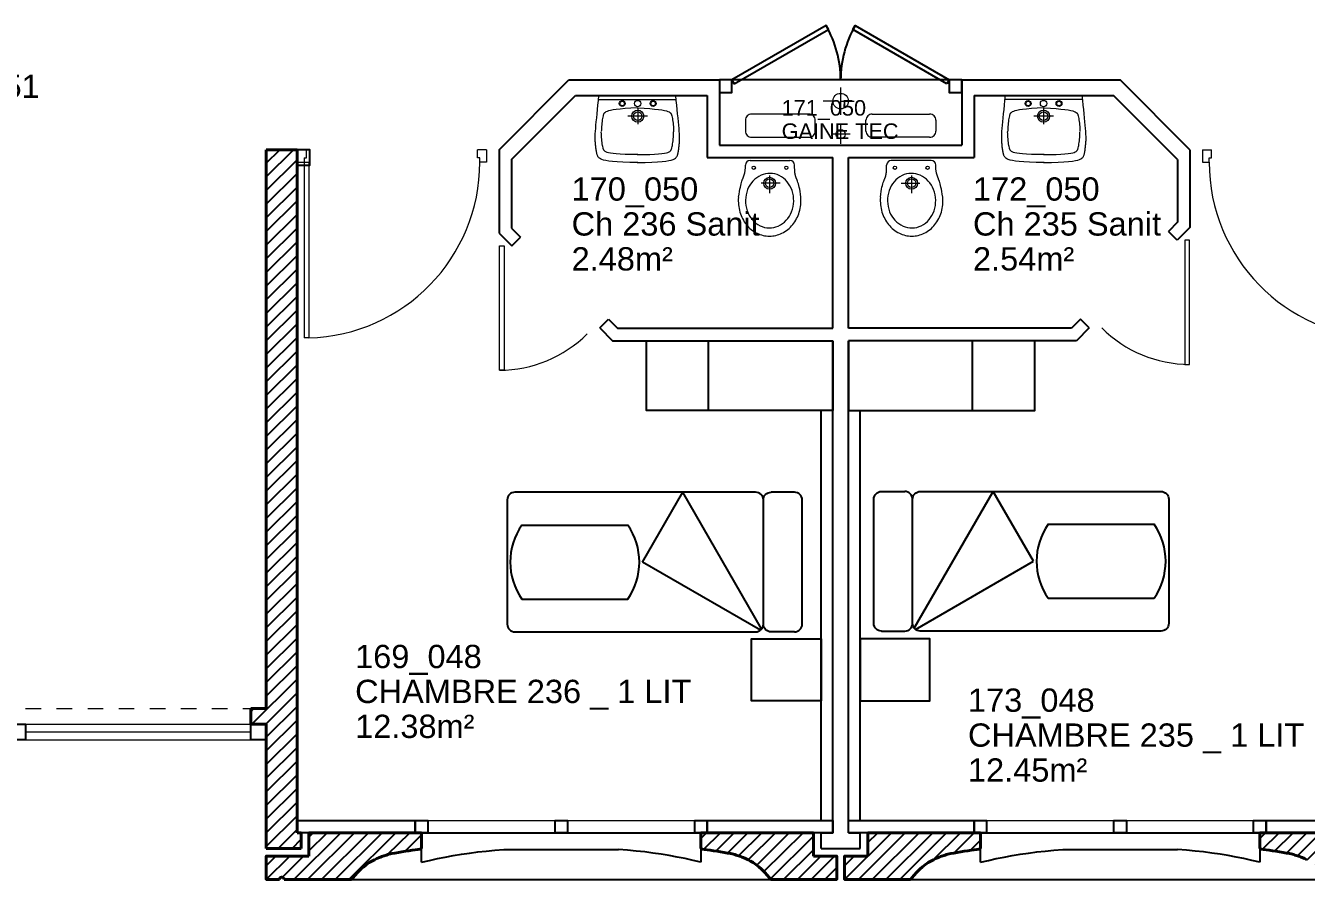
# Model space of a CAD drawing. Header units: millimetres. Extents: x -11 to 211, y -5 to 120.
# Drawn here: x 165.65 to 173.9, y 45.27 to 50.77 of the extents above; entities that cross this region are included whole.
import ezdxf

# ---------------------------------------------------------------- set-up
doc = ezdxf.new("R2010")
doc.units = ezdxf.units.MM
doc.header["$LTSCALE"] = 0.1
doc.header["$MEASUREMENT"] = 0
doc.linetypes.add('CACHÉ', pattern=[0.25, 0.125, -0.125])
doc.linetypes.add('CONTINU', pattern=[0])
doc.layers.get('0').update_dxf_attribs({"linetype": 'CONTINUOUS'})
for name, color, linetype in [('400 Lits', 150, 'CONTINUOUS'), ('A_AGENC', 204, 'CONTINUOUS'), ('A_EQMP', 142, 'CONTINUOUS'), ('A_Etiqu_Gaine', 8, 'CONTINUOUS'), ('A_Etiqu_Gaine_ancien', 8, 'CONTINUOUS'), ('A_Etiqu_Gaine_code', 8, 'CONTINUOUS'), ('A_Etiqu_Local', 8, 'CONTINUOUS'), ('A_HACH_STRUC', 7, 'CONTINUOUS'), ('A_MUR_CLOIS', 7, 'CONTINU'), ('A_MURS_ALÈG', 7, 'CONTINU'), ('A_MURS_CLOI', 7, 'CONTINUOUS')]:
    doc.layers.add(name, color=color, linetype=linetype)
for name, color, linetype, lineweight in [('A_CHASS', 4, 'CONTINU', 0), ('A_MURS_STRU', 7, 'CONTINU', 40), ('A_PORTE', 8, 'CONTINU', 0), ('A_SANI', 5, 'CONTINU', 0)]:
    doc.layers.add(name, color=color, linetype=linetype, lineweight=lineweight)
doc.styles.add('Attribut', font='arial.ttf')

# ---------------------------------------------------------------- blocks, each defined once
blk = doc.blocks.new('BROCA2-G169')
at = {"layer": '400 Lits', "linetype": 'Continuous'}
for p, q in [((26.124886, 2.275005), (26.274879, 2.275005)), ((26.33577, 1.39386), (26.844498, 2.275005)), ((27.104309, 1.825005), (26.844498, 2.275005)), ((26.324883, 1.425003), (26.324883, 2.225006)), ((26.343739, 1.385891), (27.104309, 1.825005)), ((26.124886, 1.375004), (26.274879, 1.375004))]:
    blk.add_line(p, q, dxfattribs=at)
for points in [[(26.124886, 1.375004, -0.414213), (26.074886, 1.425003), (26.074883, 2.225006, -0.414214), (26.124886, 2.275006)], [(26.274879, 1.375004, 0.414213), (26.324879, 1.425003), (26.324883, 2.225006, 0.414214), (26.274879, 2.275006)], [(26.374886, 1.375004, -0.414213), (26.324886, 1.425003), (26.324883, 2.225006, -0.414214), (26.374886, 2.275006)], [(26.374611, 2.275005), (27.924881, 2.275005, -0.414213), (27.974881, 2.225006), (27.974884, 1.425003, -0.414214), (27.924881, 1.375003), (26.374611, 1.375004)]]:
    blk.add_lwpolyline(points, format="xyb", dxfattribs=at)
blk = doc.blocks.new('BROCA2-G170')
at = {"layer": '400 Lits', "linetype": 'Continuous'}
for p, q in [((27.198807, 2.063557), (27.880386, 2.063557)), ((27.198807, 1.586452), (27.880386, 1.586452))]:
    blk.add_line(p, q, dxfattribs=at)
for start, end in [(145.007771, 214.992539), (325.007913, 34.99193)]:
    blk.add_arc((27.539597, 1.825005), 0.415985, start, end, dxfattribs=at)
blk = doc.blocks.new('BROCA2-G192')
at = {"layer": '400 Lits', "linetype": 'Continuous'}
for p, q in [((24.795578, 1.825006), (25.055389, 2.275006)), ((25.564117, 1.393861), (25.055389, 2.275006)), ((25.775002, 2.275006), (25.625008, 2.275006)), ((25.575005, 1.425004), (25.575005, 2.225007)), ((25.556152, 1.385892), (24.795578, 1.825006)), ((25.775002, 1.375005), (25.625008, 1.375005))]:
    blk.add_line(p, q, dxfattribs=at)
for points in [[(25.525276, 2.275006), (23.975006, 2.275006, 0.414214), (23.925006, 2.225007), (23.925003, 1.425004, 0.414214), (23.975006, 1.375004), (25.525276, 1.375005)], [(25.525002, 1.375005, 0.414213), (25.575002, 1.425004), (25.575005, 2.225007, 0.414214), (25.525002, 2.275007)], [(25.625008, 1.375005, -0.414213), (25.575008, 1.425004), (25.575005, 2.225007, -0.414214), (25.625008, 2.275007)], [(25.775002, 1.375005, 0.414213), (25.825002, 1.425004), (25.825005, 2.225007, 0.414214), (25.775002, 2.275007)]]:
    blk.add_lwpolyline(points, format="xyb", dxfattribs=at)
blk = doc.blocks.new('BROCA2-G215')
at = {"layer": '400 Lits', "linetype": 'Continuous'}
for p, q in [((24.019503, 2.063558), (24.701082, 2.063558)), ((24.019503, 1.586453), (24.701082, 1.586453))]:
    blk.add_line(p, q, dxfattribs=at)
for start, end in [(145.007771, 214.992539), (325.007913, 34.99193)]:
    blk.add_arc((24.360292, 1.825006), 0.415985, start, end, dxfattribs=at)
blk = doc.blocks.new('A_Etiqu_Local')
at = {"style": 'Attribut', "flags": 1}
for tag, p in [('CODE_HOPITAL', (-0.4463, 1.632)), ('CODE_SITE', (-0.4463, 1.407)), ('CODE_BATIMENT', (-0.4463, 1.182)), ('CODE_SECTEUR', (-0.4463, 0.957)), ('CODE_ETAGE', (-0.4463, 0.732)), ('NOM_NORMALISE', (-0.4463, -0.843)), ('SECTEUR_ACTIVITE', (-0.4463, -1.068)), ('SOUS_SECTEUR_ACTIVITE', (-0.4463, -1.293)), ('VOLUME', (-0.4463, -1.518)), ('SERVICE', (-0.4463, -1.743)), ('CODE_UG', (-0.4463, -1.968)), ('CODE_UA', (-0.4463, -2.193)), ('CODE_POLE', (-0.4463, -2.418)), ('OCCUPANT_EXTERNE', (-0.4463, -2.643)), ('DISPONIBILITE', (-0.4463, -2.868)), ('ACCES_HANDICAPES', (-0.4463, -3.093)), ('NATURE_SOL', (-0.4463, -3.318)), ('RISQUE_LABORATOIRE', (-0.4463, -3.543)), ('AMIANTE', (-0.4463, -3.768))]:
    blk.add_attdef(tag, p, '', height=0.15, dxfattribs=at)
at = {"layer": 'A_Etiqu_Local', "style": 'Attribut'}
for tag, p in [('CODE_PIECE', (-0.4463, 0.282)), ('NOM_USAGE', (-0.4463, 0.057)), ('SURFACE', (-0.4463, -0.168))]:
    blk.add_attdef(tag, p, '', height=0.15, dxfattribs=at)
blk = doc.blocks.new('A_Etiqu_Gaine')
at = {"style": 'Attribut', "flags": 1}
for tag, p in [('CODE_HOPITAL', (-0.4323, 0.8651)), ('CODE_SITE', (-0.4323, 0.7151)), ('CODE_BATIMENT', (-0.4323, 0.5651)), ('CODE_SECTEUR', (-0.4323, 0.4151)), ('CODE_ETAGE', (-0.4323, 0.2651)), ('NOM_NORMALISE', (-0.4323, -0.3349)), ('SECTEUR_ACTIVITE', (-0.4323, -0.4849)), ('SOUS_SECTEUR_ACTIVITE', (-0.4323, -0.6349)), ('SURFACE', (-0.4323, -0.7849)), ('CODE_UG', (-0.4323, -0.9349)), ('CODE_POLE', (-0.4323, -1.0849)), ('AMIANTE', (-0.4323, -1.2349))]:
    blk.add_attdef(tag, p, '', height=0.1, dxfattribs=at)
at = {"layer": 'A_Etiqu_Gaine', "style": 'Attribut'}
blk.add_attdef('NOM_USAGE', (-0.4323, -0.1849), '', height=0.1, dxfattribs=at)
at = {"layer": 'A_Etiqu_Gaine_ancien', "style": 'Attribut'}
blk.add_attdef('CODE_PIECE_ANCIEN', (-0.4323, 0.1151), '', height=0.1, dxfattribs=at)
at = {"layer": 'A_Etiqu_Gaine_code', "style": 'Attribut'}
blk.add_attdef('CODE_PIECE', (-0.4323, -0.0349), '', height=0.1, dxfattribs=at)

msp = doc.modelspace()

# ---------------------------------------------------------------- hatches: boundary and pattern name
at = {"layer": 'A_HACH_STRUC'}
h = msp.add_hatch(dxfattribs=at)
h.set_pattern_fill('ANSI31', color=8, scale=0.5, angle=359.76959, style=0)
h.set_pattern_definition([(44.7696, (167.09997, 45.471174), (-0.0440161, 0.0443715), [])])
h.paths.add_polyline_path([(167.3999, 49.9711), (167.1999, 49.9711), (167.1999, 46.3712), (167.1, 46.3712), (167.1, 46.2712), (167.1999, 46.2712), (167.1999, 45.4712), (167.4249, 45.4712), (167.4249, 45.5712), (167.3999, 45.5712), (167.3999, 45.6512)])
h = msp.add_hatch(dxfattribs=at)
h.set_pattern_fill('ANSI31', color=8, scale=0.5, angle=359.76959, style=0)
h.set_pattern_definition([(44.7696, (167.2002, 45.27117), (-0.044016, 0.0443715), [])])
h.paths.add_polyline_path([(167.9285, 45.4122), (167.9361, 45.4152), (167.9435, 45.418), (167.951, 45.4208), (167.9585, 45.4233), (167.9661, 45.4258), (167.974, 45.4282), (167.9822, 45.4305), (167.9906, 45.4327), (167.9995, 45.4348), (168.0089, 45.4369), (168.0292, 45.441), (168.051, 45.445), (168.0736, 45.4488), (168.0965, 45.4524), (168.1188, 45.4557), (168.1401, 45.4589), (168.1595, 45.4617), (168.1764, 45.4643), (168.1903, 45.4665), (168.2002, 45.4683), (168.2002, 45.5712), (167.4751, 45.5712), (167.4751, 45.4212), (167.2002, 45.4212), (167.2002, 45.2712), (167.2852, 45.2712, -1), (167.3152, 45.2712), (167.7502, 45.2712), (167.7705, 45.296), (167.7903, 45.3178), (167.8095, 45.3367), (167.8282, 45.353), (167.8463, 45.3671), (167.8638, 45.3791), (167.8808, 45.3893), (167.8972, 45.3981), (167.9132, 45.4056)])
h = msp.add_hatch(dxfattribs=at)
h.set_pattern_fill('ANSI31', color=8, scale=0.5, angle=359.76959, style=0)
h.set_pattern_definition([(44.7696, (170.00019, 45.27117), (-0.044016, 0.0443715), [])])
h.paths.add_polyline_path([(170.7253, 45.5712), (170.0002, 45.5712), (170.0002, 45.4712), (170.0002, 45.4683), (170.0101, 45.4665), (170.024, 45.4643), (170.0409, 45.4617), (170.0603, 45.4589), (170.0816, 45.4557), (170.1039, 45.4524), (170.1268, 45.4488), (170.1494, 45.445), (170.1712, 45.441), (170.1915, 45.4369), (170.2009, 45.4348), (170.2098, 45.4327), (170.2182, 45.4305), (170.2264, 45.4282), (170.2343, 45.4258), (170.2419, 45.4233), (170.2494, 45.4208), (170.2569, 45.418), (170.2643, 45.4152), (170.2718, 45.4122), (170.2872, 45.4056), (170.3032, 45.3981), (170.3196, 45.3893), (170.3366, 45.3791), (170.3541, 45.3671), (170.3722, 45.353), (170.3909, 45.3367), (170.4101, 45.3178), (170.4298, 45.296), (170.4502, 45.2712), (170.8752, 45.2712), (170.8752, 45.4212), (170.7253, 45.4212)])
h = msp.add_hatch(dxfattribs=at)
h.set_pattern_fill('ANSI31', color=8, scale=0.5, angle=359.76959, style=0)
h.set_pattern_definition([(44.7696, (170.9252, 45.27117), (-0.044016, 0.0443715), [])])
h.paths.add_polyline_path([(171.5285, 45.4122), (171.5361, 45.4152), (171.5435, 45.418), (171.5509, 45.4208), (171.5585, 45.4233), (171.5661, 45.4258), (171.574, 45.4282), (171.5821, 45.4305), (171.5906, 45.4327), (171.5995, 45.4348), (171.6089, 45.4369), (171.6292, 45.441), (171.651, 45.445), (171.6736, 45.4488), (171.6965, 45.4524), (171.7188, 45.4557), (171.7401, 45.4589), (171.7595, 45.4617), (171.7764, 45.4643), (171.7903, 45.4665), (171.8002, 45.4683), (171.8002, 45.5712), (171.0751, 45.5712), (171.0751, 45.4212), (170.9252, 45.4212), (170.9252, 45.2712), (171.3502, 45.2712), (171.3705, 45.296), (171.3903, 45.3178), (171.4095, 45.3367), (171.4282, 45.353), (171.4462, 45.3671), (171.4638, 45.3791), (171.4808, 45.3893), (171.4972, 45.3981), (171.5132, 45.4056)])
h = msp.add_hatch(dxfattribs=at)
h.set_pattern_fill('ANSI31', color=8, scale=0.5, angle=359.76959, style=0)
h.set_pattern_definition([(44.7696, (173.60019, 45.27117), (-0.044016, 0.0443715), [])])
h.paths.add_polyline_path([(174.3253, 45.5712), (173.6002, 45.5712), (173.6002, 45.4712), (173.6002, 45.4683), (173.6101, 45.4665), (173.624, 45.4643), (173.6409, 45.4617), (173.6603, 45.4589), (173.6816, 45.4557), (173.7039, 45.4524), (173.7268, 45.4488), (173.7494, 45.445), (173.7712, 45.441), (173.7915, 45.4369), (173.8009, 45.4348), (173.8098, 45.4327), (173.8182, 45.4305), (173.8264, 45.4282), (173.8343, 45.4258), (173.8419, 45.4233), (173.8494, 45.4208), (173.8569, 45.418), (173.8643, 45.4152), (173.8718, 45.4122), (173.8872, 45.4056), (173.9032, 45.3981), (173.9196, 45.3893), (173.9366, 45.3791), (173.9541, 45.3671), (173.9722, 45.353), (173.9909, 45.3367), (174.0101, 45.3178), (174.0298, 45.296), (174.0502, 45.2712), (174.4752, 45.2712), (174.4752, 45.4212), (174.3253, 45.4212)])

# ---------------------------------------------------------------- linework, layer by layer
at = {"layer": 'A_AGENC', "color": 8, "linetype": 'Continuous'}
msp.add_line((171.5999, 50.4211), (170.1999, 50.4211), dxfattribs=at)
for points in [[(170.2149, 50.3951), (170.8211, 50.7451), (170.8061, 50.7711), (170.1999, 50.4211)], [(171.5849, 50.3951), (170.9787, 50.7451), (170.9937, 50.7711), (171.5999, 50.4211)]]:
    msp.add_lwpolyline(points, close=True, dxfattribs=at)
for centre, start, end in [((170.1999, 50.4211), 359.99998, 29.99998), ((171.5999, 50.4211), 150, 179.99999)]:
    msp.add_arc(centre, 0.7, start, end, dxfattribs=at)
at = {"layer": 'A_CHASS', "color": 8, "linetype": 'CACHÉ'}
for p, q in [((165.65, 46.3712), (167.1, 46.3712)), ((165.65, 46.2712), (167.1, 46.2712))]:
    msp.add_line(p, q, dxfattribs=at)
at = {"layer": 'A_CHASS', "color": 8, "linetype": 'Continuous'}
for p, q in [((165.6501, 46.2712), (167.0999, 46.2712)), ((165.6501, 46.2212), (167.0999, 46.2212)), ((165.6501, 46.1712), (167.1999, 46.1712)), ((168.2402, 45.6512), (169.0602, 45.6512)), ((171.8402, 45.6512), (172.6602, 45.6512)), ((169.0602, 45.5712), (168.2402, 45.5712)), ((172.6602, 45.5712), (171.8402, 45.5712))]:
    msp.add_line(p, q, dxfattribs=at)
at = {"layer": 'A_CHASS', "color": 8}
for p, q in [((169.1402, 45.6512), (169.9602, 45.6512)), ((172.7402, 45.6512), (173.5602, 45.6512)), ((169.1402, 45.5712), (169.9602, 45.5712)), ((172.7402, 45.5712), (173.5602, 45.5712))]:
    msp.add_line(p, q, dxfattribs=at)
at = {"layer": 'A_EQMP', "color": 8, "linetype": 'Continuous'}
for p, q in [((170.0497, 48.2911), (170.0497, 48.7411)), ((171.7499, 48.2911), (171.7499, 48.7411)), ((170.7748, 45.6512), (170.7749, 48.2911)), ((171.0247, 45.6512), (171.0248, 48.2911))]:
    msp.add_line(p, q, dxfattribs=at)
for points in [[(170.8497, 48.7411), (170.8497, 48.2911), (169.6497, 48.2911), (169.6497, 48.7411)], [(170.9499, 48.7411), (170.9499, 48.2911), (172.1499, 48.2911), (172.1499, 48.7411)], [(170.7748, 46.4212), (170.3248, 46.4212), (170.3248, 46.8212), (170.7748, 46.8212)], [(171.0247, 46.4212), (171.4747, 46.4212), (171.4747, 46.8212), (171.0247, 46.8212)]]:
    msp.add_lwpolyline(points, close=True, dxfattribs=at)
at = {"layer": 'A_MUR_CLOIS', "color": 8, "linetype": 'Continuous'}
for p, q in [((168.6999, 49.9711), (169.1499, 50.4211)), ((169.1499, 50.4211), (170.1199, 50.4211)), ((170.1199, 50.4211), (170.1199, 50.0015)), ((171.6799, 50.4211), (172.6996, 50.4211)), ((171.6799, 50.4211), (171.6799, 50.0015)), ((173.1496, 49.9711), (172.6996, 50.4211)), ((168.7799, 49.9096), (169.1913, 50.3211)), ((169.1913, 50.3211), (170.0399, 50.3211)), ((170.0399, 50.3211), (170.0399, 49.9215)), ((171.7599, 50.3211), (171.7599, 49.9215)), ((171.7599, 50.3211), (172.6582, 50.3211)), ((173.0696, 49.9096), (172.6582, 50.3211)), ((170.1199, 50.0015), (171.6799, 50.0015)), ((168.6999, 49.9711), (168.6999, 49.4336)), ((170.0399, 49.9215), (170.8499, 49.9215)), ((170.8499, 48.8211), (170.8499, 49.9215)), ((170.9499, 49.9215), (171.7599, 49.9215)), ((170.9499, 48.8211), (170.9499, 49.9215)), ((173.1496, 49.9711), (173.1496, 49.4711)), ((168.7799, 49.9096), (168.7799, 49.4667)), ((173.0696, 49.9096), (173.0696, 49.5042)), ((173.0696, 49.5042), (173.0109, 49.4455)), ((168.6999, 49.4336), (168.7821, 49.3514)), ((168.7799, 49.4667), (168.8386, 49.408)), ((173.0674, 49.3889), (173.0109, 49.4455)), ((173.1496, 49.4711), (173.0674, 49.3889)), ((168.7821, 49.3514), (168.8386, 49.408)), ((169.3477, 48.8232), (169.4043, 48.8798)), ((169.4043, 48.8798), (169.463, 48.8211)), ((172.4452, 48.8798), (172.3865, 48.8211)), ((172.5017, 48.8232), (172.4452, 48.8798)), ((169.3477, 48.8232), (169.4299, 48.7411)), ((169.463, 48.8211), (170.8499, 48.8211)), ((172.3865, 48.8211), (170.9499, 48.8211)), ((172.5017, 48.8232), (172.4196, 48.7411)), ((169.4299, 48.7411), (170.8499, 48.7411)), ((170.8502, 45.5712), (170.8499, 48.7411)), ((170.9502, 45.5712), (170.9499, 48.7411)), ((172.4196, 48.7411), (170.9499, 48.7411)), ((170.7753, 45.4712), (170.7753, 45.5712)), ((170.7753, 45.5712), (170.8502, 45.5712)), ((170.9502, 45.5712), (171.0251, 45.5712)), ((171.0251, 45.4712), (171.0251, 45.5712)), ((170.7753, 45.4712), (171.0251, 45.4712))]:
    msp.add_line(p, q, dxfattribs=at)
for points in [[(170.1199, 50.4211), (170.1199, 50.3411), (170.1999, 50.3411), (170.1999, 50.4211)], [(171.5999, 50.4211), (171.5999, 50.3411), (171.6799, 50.3411), (171.6799, 50.4211)], [(167.3999, 49.9711), (167.3999, 49.8711), (167.4801, 49.8711), (167.4801, 49.9711)], [(165.6501, 46.1712), (165.5501, 46.1712), (165.5501, 46.2712), (165.6501, 46.2712)], [(167.1999, 46.1712), (167.0999, 46.1712), (167.0999, 46.2712), (167.1999, 46.2712)], [(168.1602, 45.5712), (168.1602, 45.6512), (168.2402, 45.6512), (168.2402, 45.5712)], [(169.0602, 45.5712), (169.0602, 45.6512), (169.1402, 45.6512), (169.1402, 45.5712)], [(169.9602, 45.5712), (169.9602, 45.6512), (170.0402, 45.6512), (170.0402, 45.5712)], [(171.7602, 45.5712), (171.7602, 45.6512), (171.8402, 45.6512), (171.8402, 45.5712)], [(172.6602, 45.5712), (172.6602, 45.6512), (172.7402, 45.6512), (172.7402, 45.5712)], [(173.5602, 45.5712), (173.5602, 45.6512), (173.6402, 45.6512), (173.6402, 45.5712)]]:
    msp.add_lwpolyline(points, close=True, dxfattribs=at)
at = {"layer": 'A_MUR_CLOIS', "color": 8}
for points in [[(170.0402, 45.5712), (170.0402, 45.6512), (170.8502, 45.6512), (170.8502, 45.5712)], [(170.9502, 45.5712), (170.9502, 45.6512), (171.7602, 45.6512), (171.7602, 45.5712)], [(173.6402, 45.5712), (173.6402, 45.6512), (174.3753, 45.6512), (174.3753, 45.5712)]]:
    msp.add_lwpolyline(points, close=True, dxfattribs=at)
at = {"layer": 'A_MURS_ALÈG', "color": 8, "ltscale": 200}
for p, q in [((168.7308, 45.4646), (169.4696, 45.4646)), ((172.3308, 45.4646), (173.0696, 45.4646)), ((167.7502, 45.2712), (170.4502, 45.2712)), ((171.3502, 45.2712), (174.0502, 45.2712))]:
    msp.add_line(p, q, dxfattribs=at)
for points in [[(168.2002, 45.3812), (168.2002, 45.5712), (170.0002, 45.5712), (170.0002, 45.3812)], [(171.8002, 45.3812), (171.8002, 45.5712), (173.6002, 45.5712), (173.6002, 45.3812)], [(168.2002, 45.3812), (168.2514, 45.3936), (168.3024, 45.405), (168.3535, 45.4153), (168.4048, 45.4247), (168.4567, 45.4332), (168.5093, 45.4408), (168.5627, 45.4477), (168.6174, 45.4539), (168.6733, 45.4595), (168.7308, 45.4646)], [(170.0002, 45.3812), (169.949, 45.3936), (169.898, 45.405), (169.8469, 45.4153), (169.7956, 45.4247), (169.7437, 45.4332), (169.6911, 45.4408), (169.6376, 45.4477), (169.583, 45.4539), (169.5271, 45.4595), (169.4696, 45.4646)], [(171.8002, 45.3812), (171.8514, 45.3936), (171.9024, 45.405), (171.9535, 45.4153), (172.0048, 45.4247), (172.0567, 45.4332), (172.1093, 45.4408), (172.1627, 45.4477), (172.2174, 45.4539), (172.2733, 45.4595), (172.3308, 45.4646)], [(173.6002, 45.3812), (173.549, 45.3936), (173.498, 45.405), (173.4469, 45.4153), (173.3956, 45.4247), (173.3437, 45.4332), (173.2911, 45.4408), (173.2376, 45.4477), (173.183, 45.4539), (173.1271, 45.4595), (173.0696, 45.4646)]]:
    msp.add_lwpolyline(points, dxfattribs=at)
at = {"layer": 'A_MURS_CLOI', "color": 8}
msp.add_lwpolyline([(167.3999, 45.5712), (167.3999, 45.6512), (168.1602, 45.6512), (168.1602, 45.5712)], close=True, dxfattribs=at)
at = {"layer": 'A_MURS_STRU', "color": 8, "linetype": 'Continuous'}
for p, q in [((167.3999, 49.9711), (167.1999, 49.9711)), ((167.1999, 46.3712), (167.1999, 49.9711)), ((167.3999, 45.5712), (167.3999, 49.9711)), ((167.1999, 46.3712), (167.1, 46.3712)), ((167.1, 46.3712), (167.1, 46.2712)), ((167.1999, 46.2712), (167.1, 46.2712)), ((167.1999, 45.4712), (167.1999, 46.2712)), ((167.4249, 45.5712), (167.3999, 45.5712)), ((167.4249, 45.4712), (167.4249, 45.5712)), ((167.4751, 45.4212), (167.4751, 45.5712)), ((168.2002, 45.5712), (167.4751, 45.5712)), ((168.2002, 45.4712), (168.2002, 45.5712)), ((170.0002, 45.5712), (170.7253, 45.5712)), ((170.0002, 45.4712), (170.0002, 45.5712)), ((170.7253, 45.4212), (170.7253, 45.5712)), ((171.0751, 45.4212), (171.0751, 45.5712)), ((171.8002, 45.5712), (171.0751, 45.5712)), ((171.8002, 45.4712), (171.8002, 45.5712)), ((173.6002, 45.5712), (174.3253, 45.5712)), ((173.6002, 45.4712), (173.6002, 45.5712)), ((167.1999, 45.4712), (167.4249, 45.4712))]:
    msp.add_line(p, q, dxfattribs=at)
for points in [[(167.7502, 45.2712), (167.7705, 45.296), (167.7903, 45.3178), (167.8095, 45.3367), (167.8282, 45.353), (167.8463, 45.3671), (167.8638, 45.3791), (167.8808, 45.3893), (167.8972, 45.3981), (167.9132, 45.4056), (167.9285, 45.4122), (167.9285, 45.4122), (167.9361, 45.4152), (167.9435, 45.418), (167.951, 45.4208), (167.9585, 45.4233), (167.9661, 45.4258), (167.974, 45.4282), (167.9822, 45.4305), (167.9906, 45.4327), (167.9995, 45.4348), (168.0089, 45.4369), (168.0089, 45.4369), (168.0292, 45.441), (168.051, 45.445), (168.0736, 45.4488), (168.0965, 45.4524), (168.1188, 45.4557), (168.1401, 45.4589), (168.1595, 45.4617), (168.1764, 45.4643), (168.1903, 45.4665), (168.2003, 45.4684)], [(170.4502, 45.2712), (170.4298, 45.296), (170.4101, 45.3178), (170.3909, 45.3367), (170.3722, 45.353), (170.3541, 45.3671), (170.3366, 45.3791), (170.3196, 45.3893), (170.3032, 45.3981), (170.2872, 45.4056), (170.2718, 45.4122), (170.2718, 45.4122), (170.2643, 45.4152), (170.2569, 45.418), (170.2494, 45.4208), (170.2419, 45.4233), (170.2343, 45.4258), (170.2264, 45.4282), (170.2182, 45.4305), (170.2098, 45.4327), (170.2009, 45.4348), (170.1915, 45.4369), (170.1915, 45.4369), (170.1712, 45.441), (170.1494, 45.445), (170.1268, 45.4488), (170.1039, 45.4524), (170.0816, 45.4557), (170.0603, 45.4589), (170.0409, 45.4617), (170.024, 45.4643), (170.0101, 45.4665), (170.0001, 45.4684)], [(171.3502, 45.2712), (171.3705, 45.296), (171.3903, 45.3178), (171.4095, 45.3367), (171.4282, 45.353), (171.4462, 45.3671), (171.4638, 45.3791), (171.4808, 45.3893), (171.4972, 45.3981), (171.5132, 45.4056), (171.5285, 45.4122), (171.5285, 45.4122), (171.5361, 45.4152), (171.5435, 45.418), (171.5509, 45.4208), (171.5585, 45.4233), (171.5661, 45.4258), (171.574, 45.4282), (171.5821, 45.4305), (171.5906, 45.4327), (171.5995, 45.4348), (171.6089, 45.4369), (171.6089, 45.4369), (171.6292, 45.441), (171.651, 45.445), (171.6736, 45.4488), (171.6965, 45.4524), (171.7188, 45.4557), (171.7401, 45.4589), (171.7595, 45.4617), (171.7764, 45.4643), (171.7903, 45.4665), (171.8003, 45.4684)], [(173.9032, 45.3981), (173.8872, 45.4056), (173.8718, 45.4122), (173.8718, 45.4122), (173.8643, 45.4152), (173.8569, 45.418), (173.8494, 45.4208), (173.8419, 45.4233), (173.8343, 45.4258), (173.8264, 45.4282), (173.8182, 45.4305), (173.8098, 45.4327), (173.8009, 45.4348), (173.7915, 45.4369), (173.7915, 45.4369), (173.7712, 45.441), (173.7494, 45.445), (173.7268, 45.4488), (173.7039, 45.4524), (173.6816, 45.4557), (173.6603, 45.4589), (173.6409, 45.4617), (173.624, 45.4643), (173.6101, 45.4665), (173.6001, 45.4684)], [(167.4751, 45.4212), (167.2002, 45.4212), (167.2002, 45.2712), (167.2852, 45.2712)], [(170.7253, 45.4212), (170.8752, 45.4212), (170.8752, 45.2712), (170.4502, 45.2712)], [(171.0751, 45.4212), (170.9252, 45.4212), (170.9252, 45.2712), (171.3502, 45.2712)], [(167.3152, 45.2712), (167.7502, 45.2712)]]:
    msp.add_lwpolyline(points, dxfattribs=at)
msp.add_arc((167.3002, 45.2712), 0.015, 359.99998, 180.00002, dxfattribs=at)
at = {"layer": 'A_PORTE', "color": 8, "linetype": 'Continuous'}
for p, q in [((167.3999, 49.9711), (167.3999, 49.8911)), ((167.3999, 49.9711), (167.4598, 49.9711)), ((167.4438, 49.9188), (167.4438, 48.7595)), ((167.4438, 49.9188), (167.4598, 49.9188)), ((167.4598, 49.9188), (167.4598, 49.9711)), ((168.5598, 49.9188), (168.5598, 49.9711)), ((168.6197, 49.9711), (168.5598, 49.9711)), ((168.5758, 49.9188), (168.5598, 49.9188)), ((168.5758, 49.8911), (168.5758, 49.9188)), ((168.6197, 49.9711), (168.6197, 49.8911)), ((173.2298, 49.9711), (173.2298, 49.8911)), ((173.2298, 49.9711), (173.2897, 49.9711)), ((173.2737, 49.8911), (173.2737, 49.9188)), ((173.2737, 49.9188), (173.2897, 49.9188)), ((173.2897, 49.9188), (173.2897, 49.9711)), ((167.3999, 49.8911), (167.4738, 49.8911)), ((167.4738, 49.8911), (167.4738, 48.7595)), ((168.6197, 49.8911), (168.5758, 49.8911)), ((173.2298, 49.8911), (173.2737, 49.8911)), ((167.4738, 48.7595), (167.4438, 48.7595))]:
    msp.add_line(p, q, dxfattribs=at)
for points in [[(168.7318, 49.3514), (168.7318, 48.5514), (168.7018, 48.5514), (168.7018, 49.3514)], [(173.1176, 49.3889), (173.1176, 48.5889), (173.1476, 48.5889), (173.1476, 49.3889)]]:
    msp.add_lwpolyline(points, close=True, dxfattribs=at)
at = {"layer": 'A_PORTE', "color": 8}
for centre, start, end in [((167.4438, 49.8911), 271.51862, 360), ((174.4057, 49.8911), 180, 268.48138)]:
    msp.add_arc(centre, 1.132, start, end, dxfattribs=at)
at = {"layer": 'A_PORTE', "color": 8, "linetype": 'Continuous'}
for centre, start, end in [((168.7018, 49.3514), 270, 315.00002), ((173.1476, 49.3889), 224.99998, 270)]:
    msp.add_arc(centre, 0.8, start, end, dxfattribs=at)
at = {"layer": 'A_SANI', "color": 8, "linetype": 'Continuous'}
for p, q in [((170.8998, 50.3727), (170.8998, 50.197)), ((169.343, 50.3211), (169.8383, 50.3211)), ((169.343, 50.2961), (169.8383, 50.2961)), ((169.5928, 50.2422), (169.5489, 50.2392)), ((169.5895, 50.2422), (169.6334, 50.2392)), ((170.8748, 50.2848), (170.7869, 50.2848)), ((170.8998, 50.2848), (170.9877, 50.2848)), ((172.4567, 50.3211), (171.9614, 50.3211)), ((172.4567, 50.2961), (171.9614, 50.2961)), ((172.2102, 50.2422), (172.1662, 50.2392)), ((172.2068, 50.2422), (172.2508, 50.2392)), ((169.3648, 50.164), (169.3634, 50.154)), ((169.3663, 50.1732), (169.3648, 50.164)), ((169.3678, 50.1816), (169.3663, 50.1732)), ((169.3694, 50.1889), (169.3678, 50.1816)), ((169.3702, 50.1921), (169.3694, 50.1889)), ((169.3711, 50.1951), (169.3702, 50.1921)), ((169.372, 50.1978), (169.3711, 50.1951)), ((169.373, 50.2002), (169.372, 50.1978)), ((169.3741, 50.2025), (169.373, 50.2002)), ((169.3754, 50.2046), (169.3741, 50.2025)), ((169.3768, 50.2066), (169.3754, 50.2046)), ((169.3785, 50.2085), (169.3768, 50.2066)), ((169.3804, 50.2102), (169.3785, 50.2085)), ((169.3826, 50.2119), (169.3804, 50.2102)), ((169.388, 50.2153), (169.3826, 50.2119)), ((169.3953, 50.2185), (169.388, 50.2153)), ((169.405, 50.2216), (169.3953, 50.2185)), ((169.4177, 50.2246), (169.405, 50.2216)), ((169.4342, 50.2276), (169.4177, 50.2246)), ((169.4549, 50.2305), (169.4342, 50.2276)), ((169.4805, 50.2334), (169.4549, 50.2305)), ((169.5116, 50.2363), (169.4805, 50.2334)), ((169.5489, 50.2392), (169.5116, 50.2363)), ((169.6558, 50.1875), (169.5294, 50.1875)), ((169.5926, 50.2386), (169.5926, 50.1365)), ((169.6334, 50.2392), (169.6707, 50.2363)), ((169.6707, 50.2363), (169.7018, 50.2334)), ((169.7018, 50.2334), (169.7274, 50.2305)), ((169.7274, 50.2305), (169.7481, 50.2276)), ((169.7481, 50.2276), (169.7645, 50.2246)), ((169.7645, 50.2246), (169.7773, 50.2216)), ((169.7773, 50.2216), (169.787, 50.2185)), ((169.787, 50.2185), (169.7943, 50.2153)), ((169.7943, 50.2153), (169.7997, 50.2119)), ((169.7997, 50.2119), (169.8019, 50.2102)), ((169.8019, 50.2102), (169.8038, 50.2085)), ((169.8038, 50.2085), (169.8055, 50.2066)), ((169.8055, 50.2066), (169.8069, 50.2046)), ((169.8069, 50.2046), (169.8082, 50.2025)), ((169.8082, 50.2025), (169.8093, 50.2002)), ((169.8093, 50.2002), (169.8103, 50.1978)), ((169.8103, 50.1978), (169.8112, 50.1951)), ((169.8112, 50.1951), (169.8121, 50.1921)), ((169.8121, 50.1921), (169.8129, 50.1889)), ((169.8129, 50.1889), (169.8145, 50.1816)), ((169.8145, 50.1816), (169.816, 50.1732)), ((169.816, 50.1732), (169.8175, 50.1639)), ((169.8175, 50.1639), (169.8189, 50.1539)), ((170.2864, 50.1615), (170.2864, 50.0915)), ((170.6964, 50.2015), (170.3264, 50.2015)), ((170.7364, 50.0915), (170.7364, 50.1615)), ((171.0632, 50.0915), (171.0632, 50.1615)), ((171.1032, 50.2015), (171.4732, 50.2015)), ((171.5132, 50.1615), (171.5132, 50.0915)), ((171.9821, 50.1639), (171.9807, 50.1539)), ((171.9836, 50.1732), (171.9821, 50.1639)), ((171.9852, 50.1816), (171.9836, 50.1732)), ((171.9867, 50.1889), (171.9852, 50.1816)), ((171.9876, 50.1921), (171.9867, 50.1889)), ((171.9884, 50.1951), (171.9876, 50.1921)), ((171.9893, 50.1978), (171.9884, 50.1951)), ((171.9903, 50.2002), (171.9893, 50.1978)), ((171.9914, 50.2025), (171.9903, 50.2002)), ((171.9927, 50.2046), (171.9914, 50.2025)), ((171.9942, 50.2066), (171.9927, 50.2046)), ((171.9958, 50.2085), (171.9942, 50.2066)), ((171.9978, 50.2102), (171.9958, 50.2085)), ((172, 50.2119), (171.9978, 50.2102)), ((172.0054, 50.2153), (172, 50.2119)), ((172.0126, 50.2185), (172.0054, 50.2153)), ((172.0223, 50.2216), (172.0126, 50.2185)), ((172.0351, 50.2246), (172.0223, 50.2216)), ((172.0515, 50.2276), (172.0351, 50.2246)), ((172.0722, 50.2305), (172.0515, 50.2276)), ((172.0979, 50.2334), (172.0722, 50.2305)), ((172.129, 50.2363), (172.0979, 50.2334)), ((172.1662, 50.2392), (172.129, 50.2363)), ((172.2703, 50.1875), (172.1438, 50.1875)), ((172.207, 50.2386), (172.207, 50.1365)), ((172.2508, 50.2392), (172.288, 50.2363)), ((172.288, 50.2363), (172.3191, 50.2334)), ((172.3191, 50.2334), (172.3447, 50.2305)), ((172.3447, 50.2305), (172.3654, 50.2276)), ((172.3654, 50.2276), (172.3819, 50.2246)), ((172.3819, 50.2246), (172.3946, 50.2216)), ((172.3946, 50.2216), (172.4044, 50.2185)), ((172.4044, 50.2185), (172.4116, 50.2153)), ((172.4116, 50.2153), (172.417, 50.2119)), ((172.417, 50.2119), (172.4192, 50.2102)), ((172.4192, 50.2102), (172.4211, 50.2085)), ((172.4211, 50.2085), (172.4228, 50.2066)), ((172.4228, 50.2066), (172.4243, 50.2046)), ((172.4243, 50.2046), (172.4256, 50.2025)), ((172.4256, 50.2025), (172.4267, 50.2002)), ((172.4267, 50.2002), (172.4277, 50.1978)), ((172.4277, 50.1978), (172.4286, 50.1951)), ((172.4286, 50.1951), (172.4294, 50.1921)), ((172.4294, 50.1921), (172.4302, 50.1889)), ((172.4302, 50.1889), (172.4318, 50.1816)), ((172.4318, 50.1816), (172.4334, 50.1732)), ((172.4334, 50.1732), (172.4349, 50.164)), ((172.4349, 50.164), (172.4363, 50.154)), ((169.3585, 50.0994), (169.3581, 50.0886)), ((169.3585, 50.0735), (169.3581, 50.0843)), ((169.3591, 50.1104), (169.3585, 50.0994)), ((169.3599, 50.1216), (169.3591, 50.1104)), ((169.3609, 50.1327), (169.3599, 50.1216)), ((169.3621, 50.1436), (169.3609, 50.1327)), ((169.3634, 50.154), (169.3621, 50.1436)), ((169.8189, 50.1539), (169.8202, 50.1433)), ((169.8202, 50.1433), (169.8214, 50.1322)), ((169.8214, 50.1322), (169.8224, 50.1208)), ((169.8224, 50.1208), (169.8232, 50.1093)), ((169.8232, 50.1093), (169.8239, 50.0978)), ((169.8239, 50.0978), (169.8242, 50.0864)), ((169.8239, 50.0751), (169.8242, 50.0865)), ((170.8998, 50.1326), (170.8998, 50.0096)), ((171.9758, 50.0978), (171.9754, 50.0864)), ((171.9758, 50.0751), (171.9754, 50.0865)), ((171.9764, 50.1093), (171.9758, 50.0978)), ((171.9772, 50.1208), (171.9764, 50.1093)), ((171.9782, 50.1322), (171.9772, 50.1208)), ((171.9794, 50.1433), (171.9782, 50.1322)), ((171.9807, 50.1539), (171.9794, 50.1433)), ((172.4363, 50.154), (172.4376, 50.1436)), ((172.4376, 50.1436), (172.4387, 50.1327)), ((172.4387, 50.1327), (172.4397, 50.1216)), ((172.4397, 50.1216), (172.4405, 50.1104)), ((172.4405, 50.1104), (172.4412, 50.0994)), ((172.4412, 50.0994), (172.4415, 50.0886)), ((172.4412, 50.0735), (172.4415, 50.0843)), ((169.3591, 50.0625), (169.3585, 50.0735)), ((169.3599, 50.0513), (169.3591, 50.0625)), ((169.3609, 50.0402), (169.3599, 50.0513)), ((169.3621, 50.0293), (169.3609, 50.0402)), ((169.3634, 50.0188), (169.3621, 50.0293)), ((169.3648, 50.0089), (169.3634, 50.0188)), ((169.3663, 49.9997), (169.3648, 50.0089)), ((169.3678, 49.9913), (169.3663, 49.9997)), ((169.8145, 49.9913), (169.816, 49.9997)), ((169.816, 49.9997), (169.8175, 50.009)), ((169.8175, 50.009), (169.8189, 50.019)), ((169.8189, 50.019), (169.8202, 50.0296)), ((169.8202, 50.0296), (169.8214, 50.0407)), ((169.8214, 50.0407), (169.8224, 50.0521)), ((169.8224, 50.0521), (169.8232, 50.0636)), ((169.8232, 50.0636), (169.8239, 50.0751)), ((170.3264, 50.0515), (170.6964, 50.0515)), ((170.9613, 50.0711), (170.8383, 50.0711)), ((171.4732, 50.0515), (171.1032, 50.0515)), ((171.9764, 50.0636), (171.9758, 50.0751)), ((171.9772, 50.0521), (171.9764, 50.0636)), ((171.9782, 50.0407), (171.9772, 50.0521)), ((171.9794, 50.0296), (171.9782, 50.0407)), ((171.9807, 50.019), (171.9794, 50.0296)), ((171.9821, 50.009), (171.9807, 50.019)), ((171.9836, 49.9997), (171.9821, 50.009)), ((171.9852, 49.9913), (171.9836, 49.9997)), ((172.4318, 49.9913), (172.4334, 49.9997)), ((172.4334, 49.9997), (172.4349, 50.0089)), ((172.4349, 50.0089), (172.4363, 50.0188)), ((172.4363, 50.0188), (172.4376, 50.0293)), ((172.4376, 50.0293), (172.4387, 50.0402)), ((172.4387, 50.0402), (172.4397, 50.0513)), ((172.4397, 50.0513), (172.4405, 50.0625)), ((172.4405, 50.0625), (172.4412, 50.0735)), ((169.3694, 49.984), (169.3678, 49.9913)), ((169.3702, 49.9808), (169.3694, 49.984)), ((169.3711, 49.9778), (169.3702, 49.9808)), ((169.372, 49.9751), (169.3711, 49.9778)), ((169.373, 49.9727), (169.372, 49.9751)), ((169.3741, 49.9704), (169.373, 49.9727)), ((169.3754, 49.9683), (169.3741, 49.9704)), ((169.3768, 49.9663), (169.3754, 49.9683)), ((169.3785, 49.9644), (169.3768, 49.9663)), ((169.3804, 49.9627), (169.3785, 49.9644)), ((169.3826, 49.961), (169.3804, 49.9627)), ((169.388, 49.9576), (169.3826, 49.961)), ((169.3953, 49.9545), (169.388, 49.9576)), ((169.405, 49.9516), (169.3953, 49.9545)), ((169.4177, 49.9489), (169.405, 49.9516)), ((169.4342, 49.9465), (169.4177, 49.9489)), ((169.4549, 49.9444), (169.4342, 49.9465)), ((169.4805, 49.9427), (169.4549, 49.9444)), ((169.5116, 49.9414), (169.4805, 49.9427)), ((169.5489, 49.9406), (169.5116, 49.9414)), ((169.5928, 49.9402), (169.5489, 49.9406)), ((169.5895, 49.9402), (169.6334, 49.9406)), ((169.6334, 49.9406), (169.6707, 49.9414)), ((169.6707, 49.9414), (169.7018, 49.9427)), ((169.7018, 49.9427), (169.7274, 49.9444)), ((169.7274, 49.9444), (169.7481, 49.9465)), ((169.7481, 49.9465), (169.7645, 49.9489)), ((169.7645, 49.9489), (169.7773, 49.9516)), ((169.7773, 49.9516), (169.787, 49.9545)), ((169.787, 49.9545), (169.7943, 49.9576)), ((169.7943, 49.9576), (169.7997, 49.961)), ((169.7997, 49.961), (169.8019, 49.9627)), ((169.8019, 49.9627), (169.8038, 49.9644)), ((169.8038, 49.9644), (169.8055, 49.9663)), ((169.8055, 49.9663), (169.8069, 49.9683)), ((169.8069, 49.9683), (169.8082, 49.9704)), ((169.8082, 49.9704), (169.8093, 49.9727)), ((169.8093, 49.9727), (169.8103, 49.9751)), ((169.8103, 49.9751), (169.8112, 49.9778)), ((169.8112, 49.9778), (169.8121, 49.9808)), ((169.8121, 49.9808), (169.8129, 49.984)), ((169.8129, 49.984), (169.8145, 49.9913)), ((171.9867, 49.984), (171.9852, 49.9913)), ((171.9876, 49.9808), (171.9867, 49.984)), ((171.9884, 49.9778), (171.9876, 49.9808)), ((171.9893, 49.9751), (171.9884, 49.9778)), ((171.9903, 49.9727), (171.9893, 49.9751)), ((171.9914, 49.9704), (171.9903, 49.9727)), ((171.9927, 49.9683), (171.9914, 49.9704)), ((171.9942, 49.9663), (171.9927, 49.9683)), ((171.9958, 49.9644), (171.9942, 49.9663)), ((171.9978, 49.9627), (171.9958, 49.9644)), ((172, 49.961), (171.9978, 49.9627)), ((172.0054, 49.9576), (172, 49.961)), ((172.0126, 49.9545), (172.0054, 49.9576)), ((172.0223, 49.9516), (172.0126, 49.9545)), ((172.0351, 49.9489), (172.0223, 49.9516)), ((172.0515, 49.9465), (172.0351, 49.9489)), ((172.0722, 49.9444), (172.0515, 49.9465)), ((172.0979, 49.9427), (172.0722, 49.9444)), ((172.129, 49.9414), (172.0979, 49.9427)), ((172.1662, 49.9406), (172.129, 49.9414)), ((172.2102, 49.9402), (172.1662, 49.9406)), ((172.2068, 49.9402), (172.2508, 49.9406)), ((172.2508, 49.9406), (172.288, 49.9414)), ((172.288, 49.9414), (172.3191, 49.9427)), ((172.3191, 49.9427), (172.3447, 49.9444)), ((172.3447, 49.9444), (172.3654, 49.9465)), ((172.3654, 49.9465), (172.3819, 49.9489)), ((172.3819, 49.9489), (172.3946, 49.9516)), ((172.3946, 49.9516), (172.4044, 49.9545)), ((172.4044, 49.9545), (172.4116, 49.9576)), ((172.4116, 49.9576), (172.417, 49.961)), ((172.417, 49.961), (172.4192, 49.9627)), ((172.4192, 49.9627), (172.4211, 49.9644)), ((172.4211, 49.9644), (172.4228, 49.9663)), ((172.4228, 49.9663), (172.4243, 49.9683)), ((172.4243, 49.9683), (172.4256, 49.9704)), ((172.4256, 49.9704), (172.4267, 49.9727)), ((172.4267, 49.9727), (172.4277, 49.9751)), ((172.4277, 49.9751), (172.4286, 49.9778)), ((172.4286, 49.9778), (172.4294, 49.9808)), ((172.4294, 49.9808), (172.4302, 49.984)), ((172.4302, 49.984), (172.4318, 49.9913)), ((170.2862, 49.8695), (170.2863, 49.8727)), ((170.3163, 49.9015), (170.5735, 49.9015)), ((170.6036, 49.8695), (170.6035, 49.8727)), ((171.196, 49.8695), (171.1962, 49.8727)), ((171.4833, 49.9015), (171.2261, 49.9015)), ((171.5134, 49.8695), (171.5133, 49.8727)), ((170.5108, 49.7557), (170.3888, 49.7557)), ((170.4425, 49.8046), (170.4425, 49.6923)), ((171.2888, 49.7557), (171.4109, 49.7557)), ((171.3572, 49.8046), (171.3572, 49.6923))]:
    msp.add_line(p, q, dxfattribs=at)
for points in [[(169.5926, 49.8893), (169.5412, 49.8901), (169.4976, 49.8914), (169.4612, 49.8931), (169.4312, 49.8954), (169.4069, 49.898), (169.3876, 49.9011), (169.3725, 49.9046), (169.361, 49.9084), (169.3523, 49.9126), (169.3457, 49.9172), (169.3457, 49.9172), (169.3429, 49.9195), (169.3405, 49.922), (169.3384, 49.9247), (169.3365, 49.9275), (169.3348, 49.9306), (169.3333, 49.934), (169.3319, 49.9377), (169.3307, 49.9417), (169.3296, 49.9461), (169.3285, 49.951), (169.3285, 49.951), (169.3275, 49.9563), (169.3265, 49.962), (169.3255, 49.9681), (169.3246, 49.9743), (169.3238, 49.9808), (169.3229, 49.9874), (169.3222, 49.9939), (169.3215, 50.0004), (169.3209, 50.0068), (169.3203, 50.013), (169.3203, 50.013), (169.3199, 50.0189), (169.3195, 50.0246), (169.3192, 50.0302), (169.319, 50.0358), (169.3189, 50.0415), (169.3188, 50.0473), (169.3189, 50.0533), (169.3191, 50.0597), (169.3193, 50.0665), (169.3197, 50.0738), (169.3197, 50.0738), (169.3208, 50.0902), (169.3222, 50.1088), (169.324, 50.1294), (169.3261, 50.1521), (169.3285, 50.1765), (169.3311, 50.2026), (169.3339, 50.2303), (169.3368, 50.2593), (169.3399, 50.2896), (169.343, 50.3211)], [(169.5887, 49.8893), (169.6401, 49.8901), (169.6836, 49.8914), (169.72, 49.8931), (169.75, 49.8954), (169.7743, 49.898), (169.7937, 49.9011), (169.8087, 49.9046), (169.8202, 49.9084), (169.829, 49.9126), (169.8356, 49.9172), (169.8356, 49.9172), (169.8383, 49.9195), (169.8407, 49.922), (169.8429, 49.9247), (169.8448, 49.9275), (169.8465, 49.9306), (169.848, 49.934), (169.8493, 49.9377), (169.8505, 49.9417), (169.8516, 49.9461), (169.8527, 49.951), (169.8527, 49.951), (169.8537, 49.9563), (169.8547, 49.962), (169.8557, 49.9681), (169.8566, 49.9743), (169.8575, 49.9808), (169.8583, 49.9874), (169.859, 49.9939), (169.8597, 50.0004), (169.8604, 50.0068), (169.8609, 50.013), (169.8609, 50.013), (169.8614, 50.0189), (169.8617, 50.0246), (169.862, 50.0302), (169.8623, 50.0358), (169.8624, 50.0415), (169.8624, 50.0473), (169.8623, 50.0533), (169.8622, 50.0597), (169.8619, 50.0665), (169.8615, 50.0738), (169.8615, 50.0738), (169.8604, 50.0902), (169.859, 50.1088), (169.8572, 50.1294), (169.8551, 50.1521), (169.8527, 50.1765), (169.8501, 50.2026), (169.8473, 50.2303), (169.8444, 50.2593), (169.8414, 50.2896), (169.8383, 50.3211)], [(172.211, 49.8893), (172.1596, 49.8901), (172.116, 49.8914), (172.0796, 49.8931), (172.0496, 49.8954), (172.0253, 49.898), (172.006, 49.9011), (171.9909, 49.9046), (171.9794, 49.9084), (171.9707, 49.9126), (171.9641, 49.9172), (171.9641, 49.9172), (171.9613, 49.9195), (171.9589, 49.922), (171.9567, 49.9247), (171.9549, 49.9275), (171.9532, 49.9306), (171.9517, 49.934), (171.9503, 49.9377), (171.9491, 49.9417), (171.948, 49.9461), (171.9469, 49.951), (171.9469, 49.951), (171.9459, 49.9563), (171.9449, 49.962), (171.9439, 49.9681), (171.943, 49.9743), (171.9422, 49.9808), (171.9413, 49.9874), (171.9406, 49.9939), (171.9399, 50.0004), (171.9393, 50.0068), (171.9387, 50.013), (171.9387, 50.013), (171.9383, 50.0189), (171.9379, 50.0246), (171.9376, 50.0302), (171.9374, 50.0358), (171.9373, 50.0415), (171.9372, 50.0473), (171.9373, 50.0533), (171.9375, 50.0597), (171.9377, 50.0665), (171.9381, 50.0738), (171.9381, 50.0738), (171.9392, 50.0902), (171.9406, 50.1088), (171.9424, 50.1294), (171.9445, 50.1521), (171.9469, 50.1765), (171.9495, 50.2026), (171.9523, 50.2303), (171.9552, 50.2593), (171.9583, 50.2896), (171.9614, 50.3211)], [(172.207, 49.8893), (172.2585, 49.8901), (172.302, 49.8914), (172.3384, 49.8931), (172.3684, 49.8954), (172.3927, 49.898), (172.4121, 49.9011), (172.4271, 49.9046), (172.4386, 49.9084), (172.4474, 49.9126), (172.454, 49.9172), (172.454, 49.9172), (172.4567, 49.9195), (172.4591, 49.922), (172.4613, 49.9247), (172.4632, 49.9275), (172.4649, 49.9306), (172.4663, 49.934), (172.4677, 49.9377), (172.4689, 49.9417), (172.47, 49.9461), (172.4711, 49.951), (172.4711, 49.951), (172.4721, 49.9563), (172.4731, 49.962), (172.4741, 49.9681), (172.475, 49.9743), (172.4759, 49.9808), (172.4767, 49.9874), (172.4774, 49.9939), (172.4781, 50.0004), (172.4788, 50.0068), (172.4793, 50.013), (172.4793, 50.013), (172.4798, 50.0189), (172.4801, 50.0246), (172.4804, 50.0302), (172.4807, 50.0358), (172.4808, 50.0415), (172.4808, 50.0473), (172.4807, 50.0533), (172.4806, 50.0597), (172.4803, 50.0665), (172.4799, 50.0738), (172.4799, 50.0738), (172.4788, 50.0902), (172.4774, 50.1088), (172.4756, 50.1294), (172.4735, 50.1521), (172.4711, 50.1765), (172.4685, 50.2026), (172.4657, 50.2303), (172.4628, 50.2593), (172.4598, 50.2896), (172.4567, 50.3211)], [(170.2423, 49.6654), (170.2452, 49.6848), (170.2481, 49.702), (170.251, 49.7171), (170.2538, 49.7305), (170.2565, 49.7421), (170.2591, 49.7522), (170.2617, 49.761), (170.264, 49.7686), (170.2663, 49.7752), (170.2683, 49.781), (170.2683, 49.781), (170.2693, 49.7836), (170.2702, 49.786), (170.271, 49.7884), (170.2719, 49.7906), (170.2727, 49.7927), (170.2735, 49.7948), (170.2742, 49.7969), (170.275, 49.7989), (170.2757, 49.801), (170.2764, 49.803), (170.2764, 49.803), (170.2772, 49.8052), (170.2779, 49.8074), (170.2786, 49.8096), (170.2793, 49.8118), (170.28, 49.8141), (170.2807, 49.8164), (170.2813, 49.8187), (170.2819, 49.8209), (170.2824, 49.8232), (170.283, 49.8255), (170.283, 49.8255), (170.2838, 49.8299), (170.2845, 49.8342), (170.2851, 49.8385), (170.2855, 49.8428), (170.2858, 49.847), (170.286, 49.8513), (170.2861, 49.8557), (170.2862, 49.8602), (170.2862, 49.8648), (170.2862, 49.8695)], [(170.6427, 49.6654), (170.641, 49.6848), (170.6389, 49.702), (170.6364, 49.7171), (170.6338, 49.7305), (170.6309, 49.7421), (170.628, 49.7522), (170.6251, 49.761), (170.6223, 49.7686), (170.6196, 49.7752), (170.6172, 49.781), (170.6172, 49.781), (170.6161, 49.7836), (170.615, 49.786), (170.6141, 49.7884), (170.6132, 49.7906), (170.6124, 49.7927), (170.6116, 49.7948), (170.6109, 49.7969), (170.6103, 49.7989), (170.6097, 49.801), (170.6091, 49.803), (170.6091, 49.803), (170.6086, 49.8052), (170.6081, 49.8074), (170.6076, 49.8096), (170.6072, 49.8118), (170.6068, 49.8141), (170.6064, 49.8164), (170.6061, 49.8187), (170.6058, 49.8209), (170.6055, 49.8232), (170.6052, 49.8255), (170.6052, 49.8255), (170.6048, 49.8299), (170.6044, 49.8342), (170.6042, 49.8385), (170.6039, 49.8428), (170.6038, 49.847), (170.6037, 49.8513), (170.6036, 49.8557), (170.6036, 49.8602), (170.6036, 49.8648), (170.6036, 49.8695)], [(171.157, 49.6654), (171.1587, 49.6848), (171.1608, 49.702), (171.1632, 49.7171), (171.1659, 49.7305), (171.1687, 49.7421), (171.1716, 49.7522), (171.1745, 49.761), (171.1774, 49.7686), (171.18, 49.7752), (171.1825, 49.781), (171.1825, 49.781), (171.1836, 49.7836), (171.1846, 49.786), (171.1855, 49.7884), (171.1864, 49.7906), (171.1872, 49.7927), (171.188, 49.7948), (171.1887, 49.7969), (171.1894, 49.7989), (171.19, 49.801), (171.1905, 49.803), (171.1905, 49.803), (171.1911, 49.8052), (171.1916, 49.8074), (171.192, 49.8096), (171.1925, 49.8118), (171.1929, 49.8141), (171.1932, 49.8164), (171.1936, 49.8187), (171.1939, 49.8209), (171.1942, 49.8232), (171.1944, 49.8255), (171.1944, 49.8255), (171.1948, 49.8299), (171.1952, 49.8342), (171.1955, 49.8385), (171.1957, 49.8428), (171.1958, 49.847), (171.1959, 49.8513), (171.196, 49.8557), (171.196, 49.8602), (171.196, 49.8648), (171.196, 49.8695)], [(171.5574, 49.6654), (171.5544, 49.6848), (171.5515, 49.702), (171.5487, 49.7171), (171.5459, 49.7305), (171.5431, 49.7421), (171.5405, 49.7522), (171.538, 49.761), (171.5356, 49.7686), (171.5334, 49.7752), (171.5313, 49.781), (171.5313, 49.781), (171.5304, 49.7836), (171.5295, 49.786), (171.5286, 49.7884), (171.5278, 49.7906), (171.5269, 49.7927), (171.5262, 49.7948), (171.5254, 49.7969), (171.5247, 49.7989), (171.5239, 49.801), (171.5232, 49.803), (171.5232, 49.803), (171.5225, 49.8052), (171.5217, 49.8074), (171.521, 49.8096), (171.5203, 49.8118), (171.5196, 49.8141), (171.519, 49.8164), (171.5183, 49.8187), (171.5177, 49.8209), (171.5172, 49.8232), (171.5167, 49.8255), (171.5167, 49.8255), (171.5158, 49.8299), (171.5151, 49.8342), (171.5145, 49.8385), (171.5141, 49.8428), (171.5138, 49.847), (171.5136, 49.8513), (171.5135, 49.8557), (171.5134, 49.8602), (171.5134, 49.8648), (171.5134, 49.8695)]]:
    msp.add_lwpolyline(points, dxfattribs=at)
for points in [[(170.4975, 49.4795, 0.102556), (170.5497, 49.5169, 0.093461), (170.5842, 49.5722, 0.177131), (170.587, 49.7087, 0.093461), (170.5548, 49.7654, 0.102556), (170.5043, 49.805, 0.222936), (170.3874, 49.8074, 0.102556), (170.3353, 49.77, 0.093461), (170.3007, 49.7146, 0.177283), (170.2979, 49.5782, 0.093461), (170.3301, 49.5214, 0.102556), (170.3807, 49.4819, 0.222781), (170.4975, 49.4795)], [(171.419, 49.4819, 0.102556), (171.4695, 49.5214, 0.093461), (171.5017, 49.5782, 0.177029), (171.4989, 49.7146, 0.093461), (171.4644, 49.77, 0.102556), (171.4122, 49.8074, 0.222835), (171.2954, 49.805, 0.102556), (171.2448, 49.7654, 0.093461), (171.2126, 49.7087, 0.177185), (171.2154, 49.5722, 0.093461), (171.25, 49.5169, 0.102556), (171.3021, 49.4795, 0.222941), (171.419, 49.4819)], [(170.2416, 49.6647, 0.092772), (170.2509, 49.5697, 0.098236), (170.2925, 49.4895, 0.108258), (170.3613, 49.4338, 0.11669), (170.4414, 49.4149, 0.116228), (170.5216, 49.4338, 0.107322), (170.591, 49.4895, 0.097518), (170.6334, 49.5698, 0.092603), (170.6436, 49.6647, 0.094447)], [(171.1561, 49.6647, 0.092603), (171.1662, 49.5698, 0.097518), (171.2086, 49.4895, 0.107322), (171.278, 49.4338, 0.116228), (171.3582, 49.4149, 0.11669), (171.4383, 49.4338, 0.108258), (171.5071, 49.4895, 0.098236), (171.5487, 49.5697, 0.092772), (171.5581, 49.6647, 0.094013)]]:
    msp.add_lwpolyline(points, format="xyb", dxfattribs=at)
for centre, radius in [((170.8998, 50.2848), 0.05), ((169.4931, 50.269), 0.0189), ((169.4931, 50.269), 0.0144), ((169.5926, 50.269), 0.0204), ((169.6921, 50.269), 0.0189), ((169.6921, 50.269), 0.0144), ((172.1076, 50.269), 0.0189), ((172.1076, 50.269), 0.0144), ((172.207, 50.269), 0.0204), ((172.3065, 50.269), 0.0189), ((172.3065, 50.269), 0.0144), ((169.5926, 50.1875), 0.0387), ((169.5926, 50.1875), 0.0274), ((172.207, 50.1875), 0.0387), ((172.207, 50.1875), 0.0274), ((170.8998, 50.0711), 0.03), ((170.3399, 49.8554), 0.0105), ((170.5499, 49.8554), 0.0105), ((171.2497, 49.8554), 0.0105), ((171.4597, 49.8554), 0.0105), ((170.4425, 49.7557), 0.0383), ((170.4425, 49.7557), 0.0276), ((171.3572, 49.7557), 0.0383), ((171.3572, 49.7557), 0.0276)]:
    msp.add_circle(centre, radius, dxfattribs=at)
for centre, radius, start, end in [((170.3264, 50.1615), 0.04, 89.99996, 180.00004), ((170.6964, 50.1615), 0.04, 0.00067, 90.00076), ((171.1032, 50.1615), 0.04, 89.99924, 179.99933), ((171.4732, 50.1615), 0.04, 359.99996, 90.00004), ((170.3264, 50.0915), 0.04, 180.00067, 270.00076), ((170.6964, 50.0915), 0.04, 270.00067, 0.00076), ((171.1032, 50.0915), 0.04, 179.99924, 269.99933), ((171.4732, 50.0915), 0.04, 269.99924, 359.99933), ((170.3163, 49.8715), 0.03, 90, 177.81649), ((170.5735, 49.8715), 0.03, 2.18352, 90), ((171.2261, 49.8715), 0.03, 90, 177.81647), ((171.4833, 49.8715), 0.03, 2.18352, 90)]:
    msp.add_arc(centre, radius, start, end, dxfattribs=at)

# ---------------------------------------------------------------- block references
at = {"layer": 'A_EQMP', "color": 8}
for name, p in [('BROCA2-G169', (145.0383, 45.4953)), ('BROCA2-G192', (144.827, 45.4904)), ('BROCA2-G215', (144.827, 45.4904)), ('BROCA2-G170', (145.0383, 45.4953))]:
    msp.add_blockref(name, p, dxfattribs=at)
at = {"layer": 'A_Etiqu_Gaine', "color": 8}
msp.add_blockref('A_Etiqu_Gaine', (170.9522, 50.2261), dxfattribs=at).add_auto_attribs({'CODE_PIECE': '171_050', 'NOM_USAGE': 'GAINE TEC'})
at = {"layer": 'A_Etiqu_Local', "color": 8}
ref = msp.add_blockref('A_Etiqu_Local', (164.4746, 50.248), dxfattribs=at)
ref.add_attrib('CODE_PIECE', '164_050', (164.0283, 50.53), dxfattribs={"height": 0.15, "style": 'Attribut'})
ref.add_attrib('NOM_USAGE', 'Sanit bur 161_051', (164.0283, 50.305), dxfattribs={"height": 0.15, "style": 'Attribut'})
ref.add_attrib('SURFACE', '2.49m²', (164.0283, 50.08), dxfattribs={"height": 0.15, "style": 'Attribut'})
ref = msp.add_blockref('A_Etiqu_Local', (169.6133, 49.3616), dxfattribs=at)
ref.add_attrib('CODE_PIECE', '170_050', (169.167, 49.6435), dxfattribs={"height": 0.15, "style": 'Attribut'})
ref.add_attrib('NOM_USAGE', 'Ch 236 Sanit', (169.167, 49.4185), dxfattribs={"height": 0.15, "style": 'Attribut'})
ref.add_attrib('SURFACE', '2.48m²', (169.167, 49.1935), dxfattribs={"height": 0.15, "style": 'Attribut'})
ref = msp.add_blockref('A_Etiqu_Local', (172.1988, 49.3616), dxfattribs=at)
ref.add_attrib('CODE_PIECE', '172_050', (171.7524, 49.6435), dxfattribs={"height": 0.15, "style": 'Attribut'})
ref.add_attrib('NOM_USAGE', 'Ch 235 Sanit', (171.7524, 49.4185), dxfattribs={"height": 0.15, "style": 'Attribut'})
ref.add_attrib('SURFACE', '2.54m²', (171.7524, 49.1935), dxfattribs={"height": 0.15, "style": 'Attribut'})
ref = msp.add_blockref('A_Etiqu_Local', (168.2188, 46.3501), dxfattribs=at)
ref.add_attrib('CODE_PIECE', '169_048', (167.7725, 46.6321), dxfattribs={"height": 0.15, "style": 'Attribut'})
ref.add_attrib('NOM_USAGE', 'CHAMBRE 236 _ 1 LIT', (167.7725, 46.4071), dxfattribs={"height": 0.15, "style": 'Attribut'})
ref.add_attrib('SURFACE', '12.38m²', (167.7725, 46.1821), dxfattribs={"height": 0.15, "style": 'Attribut'})
ref = msp.add_blockref('A_Etiqu_Local', (172.1665, 46.0688), dxfattribs=at)
ref.add_attrib('CODE_PIECE', '173_048', (171.7202, 46.3508), dxfattribs={"height": 0.15, "style": 'Attribut'})
ref.add_attrib('NOM_USAGE', 'CHAMBRE 235 _ 1 LIT', (171.7202, 46.1258), dxfattribs={"height": 0.15, "style": 'Attribut'})
ref.add_attrib('SURFACE', '12.45m²', (171.7202, 45.9008), dxfattribs={"height": 0.15, "style": 'Attribut'})

doc.saveas('drawing.dxf')
